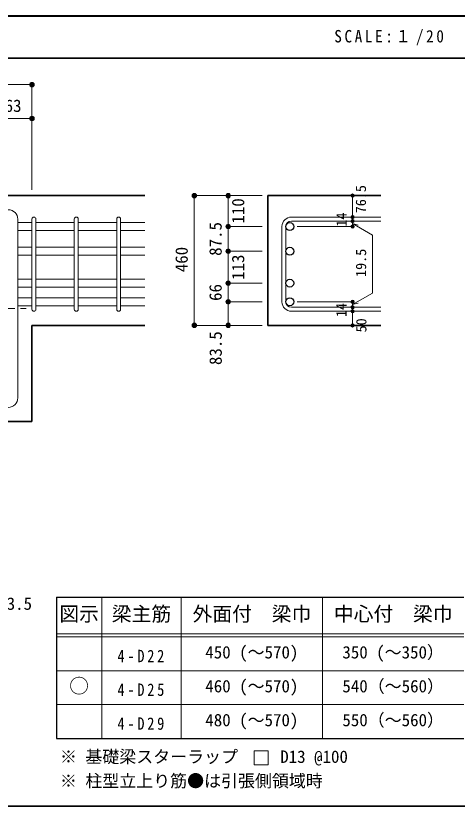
# Model space of a CAD drawing. Units: millimetres at full size, sheet at 1:20. Extents: x -3982 to 3969, y -2797 to 2801.
# Drawn here: x 821 to 2383, y 2 to 2801 of the extents above; entities that cross this region are included whole.
import ezdxf
from ezdxf.enums import TextEntityAlignment as Align

# ---------------------------------------------------------------- set-up
doc = ezdxf.new("R2010")
doc.units = ezdxf.units.MM
doc.header["$LTSCALE"] = 20
doc.header["$PDMODE"] = 32
doc.header["$PDSIZE"] = 12
doc.linetypes.add('CHAIN1', pattern=[8, 5, -1, 1, -1])
for name, color, linetype, lineweight in [('6-1_躯体線', 2, 'Continuous', 35), ('6-4_フープ', 7, 'Continuous', 18), ('6-5_梁主筋', 7, 'Continuous', 18), ('6-6_S.T.P.', 7, 'Continuous', 18), ('6-7_文字', 7, 'Continuous', 18), ('6-D_寸法', 4, 'Continuous', 9), ('6-E_枠', 7, 'Continuous', 18), ('F-0_枠', 6, 'Continuous', 40)]:
    doc.layers.add(name, color=color, linetype=linetype, lineweight=lineweight)
doc.styles.add('ＭＳ ゴシック', font='')
doc.styles.get('ＭＳ ゴシック').set_extended_font_data('MS Gothic')

msp = doc.modelspace()

# ---------------------------------------------------------------- linework, layer by layer
at = {"layer": '6-1_躯体線'}
for p, q in [((1278.29, 2164.12), (78.29, 2164.12)), ((1712.96, 2164.12), (2112.96, 2164.12)), ((1712.96, 2164.12), (1712.96, 1704.62)), ((878.29, 1364.12), (878.29, 1704.62)), ((1278.29, 1704.62), (878.29, 1704.62)), ((1712.96, 1704.62), (2112.96, 1704.62)), ((878.29, 1364.12), (748.79, 1364.12))]:
    msp.add_line(p, q, dxfattribs=at)
at = {"layer": '6-4_フープ'}
msp.add_line((828.29, 1447.62), (828.29, 2080.62), dxfattribs=at)
for centre, start, end in [((794.79, 2080.62), 0, 90), ((794.79, 1447.62), 270, 0)]:
    msp.add_arc(centre, 33.5, start, end, dxfattribs=at)
at = {"layer": '6-5_梁主筋'}
for p, q in [((878.29, 2068.51), (828.29, 2068.51)), ((1028.29, 2068.51), (892.29, 2068.51)), ((1178.29, 2068.51), (1042.29, 2068.51)), ((1278.29, 2068.51), (1192.29, 2068.51)), ((878.29, 2040.51), (828.29, 2040.51)), ((1028.29, 2040.51), (892.29, 2040.51)), ((1178.29, 2040.51), (1042.29, 2040.51)), ((1278.29, 2040.51), (1192.29, 2040.51)), ((878.29, 1981.13), (828.29, 1981.13)), ((1028.29, 1981.13), (892.29, 1981.13)), ((1178.29, 1981.13), (1042.29, 1981.13)), ((1278.29, 1981.13), (1192.29, 1981.13)), ((878.29, 1953.13), (828.29, 1953.13)), ((1028.29, 1953.13), (892.29, 1953.13)), ((1178.29, 1953.13), (1042.29, 1953.13)), ((1278.29, 1953.13), (1192.29, 1953.13)), ((878.29, 1868.12), (828.29, 1868.12)), ((1028.29, 1868.12), (892.29, 1868.12)), ((1178.29, 1868.12), (1042.29, 1868.12)), ((1278.29, 1868.12), (1192.29, 1868.12)), ((878.29, 1840.12), (828.29, 1840.12)), ((1028.29, 1840.12), (892.29, 1840.12)), ((1178.29, 1840.12), (1042.29, 1840.12)), ((1278.29, 1840.12), (1192.29, 1840.12)), ((878.29, 1802.12), (828.29, 1802.12)), ((1028.29, 1802.12), (892.29, 1802.12)), ((1178.29, 1802.12), (1042.29, 1802.12)), ((1278.29, 1802.12), (1192.29, 1802.12)), ((878.29, 1774.12), (828.29, 1774.12)), ((1028.29, 1774.12), (892.29, 1774.12)), ((1178.29, 1774.12), (1042.29, 1774.12)), ((1278.29, 1774.12), (1192.29, 1774.12))]:
    msp.add_line(p, q, dxfattribs=at)
at = {"layer": '6-5_梁主筋', "color": 3, "lineweight": 25}
for centre in [(1790.96, 2054.49), (1790.96, 1967.13), (1790.96, 1854.12), (1790.96, 1788.12)]:
    msp.add_circle(centre, 14, dxfattribs=at)
at = {"layer": '6-6_S.T.P.'}
for p, q in [((878.29, 1761.62), (878.29, 2080.62)), ((878.29, 1761.62), (878.29, 2080.62)), ((878.29, 1761.62), (878.29, 2080.62)), ((878.29, 1761.62), (878.29, 2080.62)), ((892.29, 1761.62), (892.29, 2080.62)), ((892.29, 1761.62), (892.29, 2080.62)), ((892.29, 1761.62), (892.29, 2080.62)), ((892.29, 1761.62), (892.29, 2080.62)), ((1028.29, 1761.62), (1028.29, 2080.62)), ((1042.29, 1761.62), (1042.29, 2080.62)), ((1178.29, 1761.62), (1178.29, 2080.62)), ((1192.29, 1761.62), (1192.29, 2080.62)), ((1796.46, 2087.99), (2112.96, 2087.99)), ((1796.46, 2073.99), (2112.96, 2073.99)), ((1762.96, 2054.49), (1762.96, 1788.12)), ((1776.96, 2054.49), (1776.96, 1788.12)), ((1796.46, 1768.62), (2112.96, 1768.62)), ((1796.46, 1754.62), (2112.96, 1754.62))]:
    msp.add_line(p, q, dxfattribs=at)
for centre, radius, start, end in [((885.29, 2081.01), 7, 0, 180), ((885.29, 2081.01), 7, 0, 180), ((885.29, 2081.01), 7, 0, 180), ((885.29, 2081.01), 7, 0, 180), ((1035.29, 2081.01), 7, 0, 180), ((1185.29, 2081.01), 7, 0, 180), ((1796.46, 2054.49), 33.5, 90, 180), ((1796.46, 2054.49), 19.5, 90, 180), ((1796.46, 1788.12), 33.5, 180, 270), ((1796.46, 1788.12), 19.5, 180, 270), ((885.29, 1761.62), 7, 180, 0), ((885.29, 1761.62), 7, 180, 0), ((885.29, 1761.62), 7, 180, 0), ((885.29, 1761.62), 7, 180, 0), ((1035.29, 1761.62), 7, 180, 0), ((1185.29, 1761.62), 7, 180, 0)]:
    msp.add_arc(centre, radius, start, end, dxfattribs=at)
at = {"layer": '6-7_文字'}
msp.add_lwpolyline([(1664.79, 148.46), (1714.79, 148.46), (1714.79, 198.46), (1664.79, 198.46)], close=True, dxfattribs=at)
at = {"layer": '6-D_寸法'}
for p, q in [((878.29, 2557.15), (78.29, 2557.15)), ((878.29, 2557.15), (878.29, 2437.15)), ((715.29, 2437.15), (878.29, 2437.15)), ((878.29, 2437.15), (878.29, 2184.12)), ((1452.96, 2164.12), (1572.96, 2164.12)), ((1452.96, 2164.12), (1452.96, 1704.62)), ((1572.96, 2164.12), (1692.96, 2164.12)), ((1572.96, 2164.12), (1572.96, 2054.49)), ((2012.96, 2088.56), (2012.96, 2164.12)), ((2012.96, 2073.99), (2012.96, 2087.99)), ((1572.96, 2054.49), (1692.96, 2054.49)), ((1572.96, 2054.49), (1572.96, 1967.13)), ((2012.96, 2054.49), (1816.87, 2054.49)), ((2012.96, 2064.81), (2032.28, 2059.63)), ((2012.96, 2064.81), (2083.02, 2024.36)), ((2083.02, 2024.36), (2083.02, 1818.82)), ((1572.96, 1967.13), (1692.96, 1967.13)), ((1572.96, 1967.13), (1572.96, 1854.12)), ((1572.96, 1854.12), (1692.96, 1854.12)), ((1572.96, 1854.12), (1572.96, 1788.12)), ((2012.96, 1778.37), (2083.02, 1818.82)), ((1572.96, 1788.12), (1692.96, 1788.12)), ((1572.96, 1704.62), (1572.96, 1788.12)), ((2012.96, 1788.12), (1816.87, 1788.12)), ((2012.96, 1768.62), (2012.96, 1788.12)), ((2012.96, 1778.37), (2032.28, 1783.55)), ((2012.96, 1754.62), (2012.96, 1768.62)), ((2012.96, 1704.62), (2012.96, 1754.62)), ((1452.96, 1704.62), (1572.96, 1704.62)), ((1452.96, 1704.62), (1562.82, 1704.62)), ((1572.96, 1704.62), (1692.96, 1704.62))]:
    msp.add_line(p, q, dxfattribs=at)
at = {"layer": '6-D_寸法', "linetype": 'CHAIN1'}
msp.add_line((78.29, 1764.12), (878.29, 1764.12), dxfattribs=at)
at = {"layer": '6-D_寸法'}
msp.add_lwpolyline([(2012.96, 2054.49), (2012.96, 2074.56), (2012.96, 2054.49)], dxfattribs=at)
for centre, radius in [((878.29, 2557.15), 8), ((878.29, 2557.15), 7.2), ((878.29, 2557.15), 6.4), ((878.29, 2557.15), 5.6), ((878.29, 2557.15), 4.8), ((878.29, 2557.15), 4), ((878.29, 2557.15), 3.2), ((878.29, 2557.15), 2.4), ((878.29, 2557.15), 1.6), ((878.29, 2557.15), 0.8), ((878.29, 2437.15), 8), ((878.29, 2437.15), 7.2), ((878.29, 2437.15), 6.4), ((878.29, 2437.15), 5.6), ((878.29, 2437.15), 4.8), ((878.29, 2437.15), 4), ((878.29, 2437.15), 3.2), ((878.29, 2437.15), 2.4), ((878.29, 2437.15), 1.6), ((878.29, 2437.15), 0.8), ((1452.96, 2164.12), 8), ((1452.96, 2164.12), 7.2), ((1452.96, 2164.12), 6.4), ((1452.96, 2164.12), 5.6), ((1452.96, 2164.12), 4.8), ((1452.96, 2164.12), 4), ((1452.96, 2164.12), 3.2), ((1452.96, 2164.12), 2.4), ((1452.96, 2164.12), 1.6), ((1452.96, 2164.12), 0.8), ((1572.96, 2164.12), 8), ((1572.96, 2164.12), 7.2), ((1572.96, 2164.12), 6.4), ((1572.96, 2164.12), 5.6), ((1572.96, 2164.12), 4.8), ((1572.96, 2164.12), 4), ((1572.96, 2164.12), 3.2), ((1572.96, 2164.12), 2.4), ((1572.96, 2164.12), 1.6), ((1572.96, 2164.12), 0.8), ((2012.96, 2164.12), 4), ((2012.96, 2164.12), 3.6), ((2012.96, 2164.12), 3.2), ((2012.96, 2164.12), 2.8), ((2012.96, 2164.12), 2.4), ((2012.96, 2164.12), 2), ((2012.96, 2164.12), 1.6), ((2012.96, 2164.12), 1.2), ((2012.96, 2164.12), 0.8), ((2012.96, 2164.12), 0.4), ((2012.96, 2087.99), 4), ((2012.96, 2073.99), 4), ((2012.96, 2087.99), 3.6), ((2012.96, 2073.99), 3.6), ((2012.96, 2087.99), 3.2), ((2012.96, 2073.99), 3.2), ((2012.96, 2087.99), 2.8), ((2012.96, 2073.99), 2.8), ((2012.96, 2087.99), 2.4), ((2012.96, 2073.99), 2.4), ((2012.96, 2087.99), 2), ((2012.96, 2073.99), 2), ((2012.96, 2087.99), 1.6), ((2012.96, 2073.99), 1.6), ((2012.96, 2087.99), 1.2), ((2012.96, 2073.99), 1.2), ((2012.96, 2087.99), 0.8), ((2012.96, 2073.99), 0.8), ((2012.96, 2087.99), 0.4), ((2012.96, 2073.99), 0.4), ((1572.96, 2054.49), 8), ((1572.96, 2054.49), 7.2), ((1572.96, 2054.49), 6.4), ((1572.96, 2054.49), 5.6), ((1572.96, 2054.49), 4.8), ((1572.96, 2054.49), 4), ((1572.96, 2054.49), 3.2), ((1572.96, 2054.49), 2.4), ((1572.96, 2054.49), 1.6), ((1572.96, 2054.49), 0.8), ((2012.96, 2054.49), 4), ((2012.96, 2054.49), 3.6), ((2012.96, 2054.49), 3.2), ((2012.96, 2054.49), 2.8), ((2012.96, 2054.49), 2.4), ((2012.96, 2054.49), 2), ((2012.96, 2054.49), 1.6), ((2012.96, 2054.49), 1.2), ((2012.96, 2054.49), 0.8), ((2012.96, 2054.49), 0.4), ((1572.96, 1967.13), 8), ((1572.96, 1967.13), 7.2), ((1572.96, 1967.13), 6.4), ((1572.96, 1967.13), 5.6), ((1572.96, 1967.13), 4.8), ((1572.96, 1967.13), 4), ((1572.96, 1967.13), 3.2), ((1572.96, 1967.13), 2.4), ((1572.96, 1967.13), 1.6), ((1572.96, 1967.13), 0.8), ((1572.96, 1854.12), 8), ((1572.96, 1854.12), 7.2), ((1572.96, 1854.12), 6.4), ((1572.96, 1854.12), 5.6), ((1572.96, 1854.12), 4.8), ((1572.96, 1854.12), 4), ((1572.96, 1854.12), 3.2), ((1572.96, 1854.12), 2.4), ((1572.96, 1854.12), 1.6), ((1572.96, 1854.12), 0.8), ((1572.96, 1788.12), 8), ((1572.96, 1788.12), 7.2), ((1572.96, 1788.12), 6.4), ((1572.96, 1788.12), 5.6), ((1572.96, 1788.12), 4.8), ((1572.96, 1788.12), 4), ((1572.96, 1788.12), 3.2), ((2012.96, 1788.12), 4), ((2012.96, 1788.12), 3.6), ((2012.96, 1788.12), 3.2), ((1572.96, 1788.12), 2.4), ((1572.96, 1788.12), 1.6), ((1572.96, 1788.12), 0.8), ((2012.96, 1768.62), 4), ((2012.96, 1768.62), 3.6), ((2012.96, 1768.62), 3.2), ((2012.96, 1788.12), 2.8), ((2012.96, 1768.62), 2.8), ((2012.96, 1788.12), 2.4), ((2012.96, 1768.62), 2.4), ((2012.96, 1788.12), 2), ((2012.96, 1768.62), 2), ((2012.96, 1788.12), 1.6), ((2012.96, 1768.62), 1.6), ((2012.96, 1788.12), 1.2), ((2012.96, 1768.62), 1.2), ((2012.96, 1788.12), 0.8), ((2012.96, 1768.62), 0.8), ((2012.96, 1788.12), 0.4), ((2012.96, 1768.62), 0.4), ((2012.96, 1754.62), 4), ((2012.96, 1754.62), 3.6), ((2012.96, 1754.62), 3.2), ((2012.96, 1754.62), 2.8), ((2012.96, 1754.62), 2.4), ((2012.96, 1754.62), 2), ((2012.96, 1754.62), 1.6), ((2012.96, 1754.62), 1.2), ((2012.96, 1754.62), 0.8), ((2012.96, 1754.62), 0.4), ((1452.96, 1704.62), 8), ((1452.96, 1704.62), 7.2), ((1452.96, 1704.62), 6.4), ((1452.96, 1704.62), 5.6), ((1452.96, 1704.62), 4.8), ((1452.96, 1704.62), 4), ((1452.96, 1704.62), 3.2), ((1572.96, 1704.62), 8), ((1572.96, 1704.62), 7.2), ((1572.96, 1704.62), 6.4), ((1572.96, 1704.62), 5.6), ((1572.96, 1704.62), 4.8), ((1572.96, 1704.62), 4), ((1572.96, 1704.62), 3.2), ((2012.96, 1704.62), 4), ((2012.96, 1704.62), 3.6), ((2012.96, 1704.62), 3.2), ((2012.96, 1704.62), 2.8), ((1452.96, 1704.62), 2.4), ((1452.96, 1704.62), 1.6), ((1452.96, 1704.62), 0.8), ((1572.96, 1704.62), 2.4), ((1572.96, 1704.62), 1.6), ((1572.96, 1704.62), 0.8), ((2012.96, 1704.62), 2.4), ((2012.96, 1704.62), 2), ((2012.96, 1704.62), 1.6), ((2012.96, 1704.62), 1.2), ((2012.96, 1704.62), 0.8), ((2012.96, 1704.62), 0.4)]:
    msp.add_circle(centre, radius, dxfattribs=at)
at = {"layer": '6-D_寸法', "color": 7}
for p in [(878.29, 2557.15), (878.29, 2437.15), (1452.96, 2164.12), (1572.96, 2164.12), (2012.96, 2164.12), (2012.96, 2087.99), (2012.96, 2073.99), (1572.96, 2054.49), (2012.96, 2054.49), (1572.96, 1967.13), (1572.96, 1854.12), (1572.96, 1788.12), (2012.96, 1788.12), (2012.96, 1768.62), (2012.96, 1754.62), (1452.96, 1704.62), (1572.96, 1704.62), (2012.96, 1704.62)]:
    msp.add_point(p, dxfattribs=at)
at = {"layer": '6-E_枠', "color": 3, "lineweight": 25}
for p, q in [((965.14, 741.85), (965.14, 241.85)), ((965.14, 741.85), (2406.83, 741.85)), ((965.14, 241.85), (2406.83, 241.85))]:
    msp.add_line(p, q, dxfattribs=at)
at = {"layer": '6-E_枠'}
for p, q in [((1125.14, 741.85), (1125.14, 241.85)), ((1406.83, 741.85), (1406.83, 241.85)), ((1906.83, 741.85), (1906.83, 241.85)), ((965.14, 611.85), (2406.83, 611.85)), ((965.14, 601.85), (2406.83, 601.85)), ((965.14, 481.85), (2406.83, 481.85)), ((965.14, 361.85), (2406.83, 361.85))]:
    msp.add_line(p, q, dxfattribs=at)
at = {"layer": 'F-0_枠'}
msp.add_line((-3981.92, 2800.77), (3969.4, 2800.77), dxfattribs=at)
at = {"layer": 'F-0_枠', "color": 2, "lineweight": 35}
for p, q in [((-3981.92, 2650.77), (2482.4, 2650.77)), ((2482.4, 1.97), (-3981.92, 1.97))]:
    msp.add_line(p, q, dxfattribs=at)

# ---------------------------------------------------------------- texts
at = {"layer": '6-7_文字', "color": 2, "style": 'ＭＳ ゴシック'}
for s, p in [('図示', (975.14, 641.85)), ('梁主筋', (1160.98, 641.85)), ('外面付\u3000梁巾', (1446.83, 641.85)), ('中心付\u3000梁巾', (1946.83, 641.85)), ('○', (1010.14, 386.85))]:
    msp.add_text(s, height=51.32, dxfattribs=at).set_placement(p, align=Align.BOTTOM_LEFT)
at = {"layer": '6-7_文字', "style": 'ＭＳ ゴシック'}
for s, p in [('450 (～570)', (1491.83, 511.85)), ('350 (～350）', (1976.83, 511.85)), ('460 (～570)', (1491.83, 391.85)), ('540（～560）', (1976.83, 391.85)), ('550（～560）', (1976.83, 271.85)), ('480 (～570)', (1491.83, 271.85)), ('※ 基礎梁スターラップ     D13 @100', (977.51, 142.13)), ('※ 柱型立上り筋●は引張側領域時', (977.51, 56.45))]:
    msp.add_text(s, height=43.99, dxfattribs=at).set_placement(p, align=Align.BOTTOM_LEFT)
at = {"layer": '6-7_文字', "color": 2, "insert": (1948.17, 2695.77), "char_height": 43.99, "attachment_point": 7, "style": 'ＭＳ ゴシック'}
msp.add_mtext('\\T1.34;\\W0.9;SCALE:１/20', dxfattribs=at)
at = {"layer": '6-7_文字', "char_height": 43.99, "attachment_point": 7, "style": 'ＭＳ ゴシック'}
for s, insert in [('\\T1.38;\\W0.85;4-D22', (1180.98, 511.85)), ('\\T1.38;\\W0.85;4-D25', (1180.98, 391.85)), ('\\T1.38;\\W0.85;4-D29', (1180.98, 271.85))]:
    msp.add_mtext(s, dxfattribs=dict(at, insert=insert))
at = {"layer": '6-D_寸法', "style": 'ＭＳ ゴシック'}
for s, p in [('163', (751.79, 2447.15)), ('83.5', (758.98, 684.12))]:
    msp.add_text(s, height=43.99, dxfattribs=at).set_placement(p, align=Align.BOTTOM_LEFT)
for s, height, p in [('76.5', 36.66, (2071.45, 2101.61)), ('110', 43.99, (1642.96, 2065.06)), ('14', 36.66, (2002.96, 2054.1)), ('87.5', 43.99, (1562.96, 1950.81)), ('460', 43.99, (1442.96, 1892.87)), ('19.5', 36.66, (2071.94, 1876.09)), ('113', 43.99, (1642.96, 1865.62)), ('66', 43.99, (1562.96, 1791.12)), ('14', 36.66, (2002.56, 1733.94)), ('50', 36.66, (2072.96, 1679.62)), ('83.5', 43.99, (1563.27, 1564.16))]:
    msp.add_text(s, height=height, rotation=90, dxfattribs=at).set_placement(p, align=Align.BOTTOM_LEFT)

doc.saveas('drawing.dxf')
